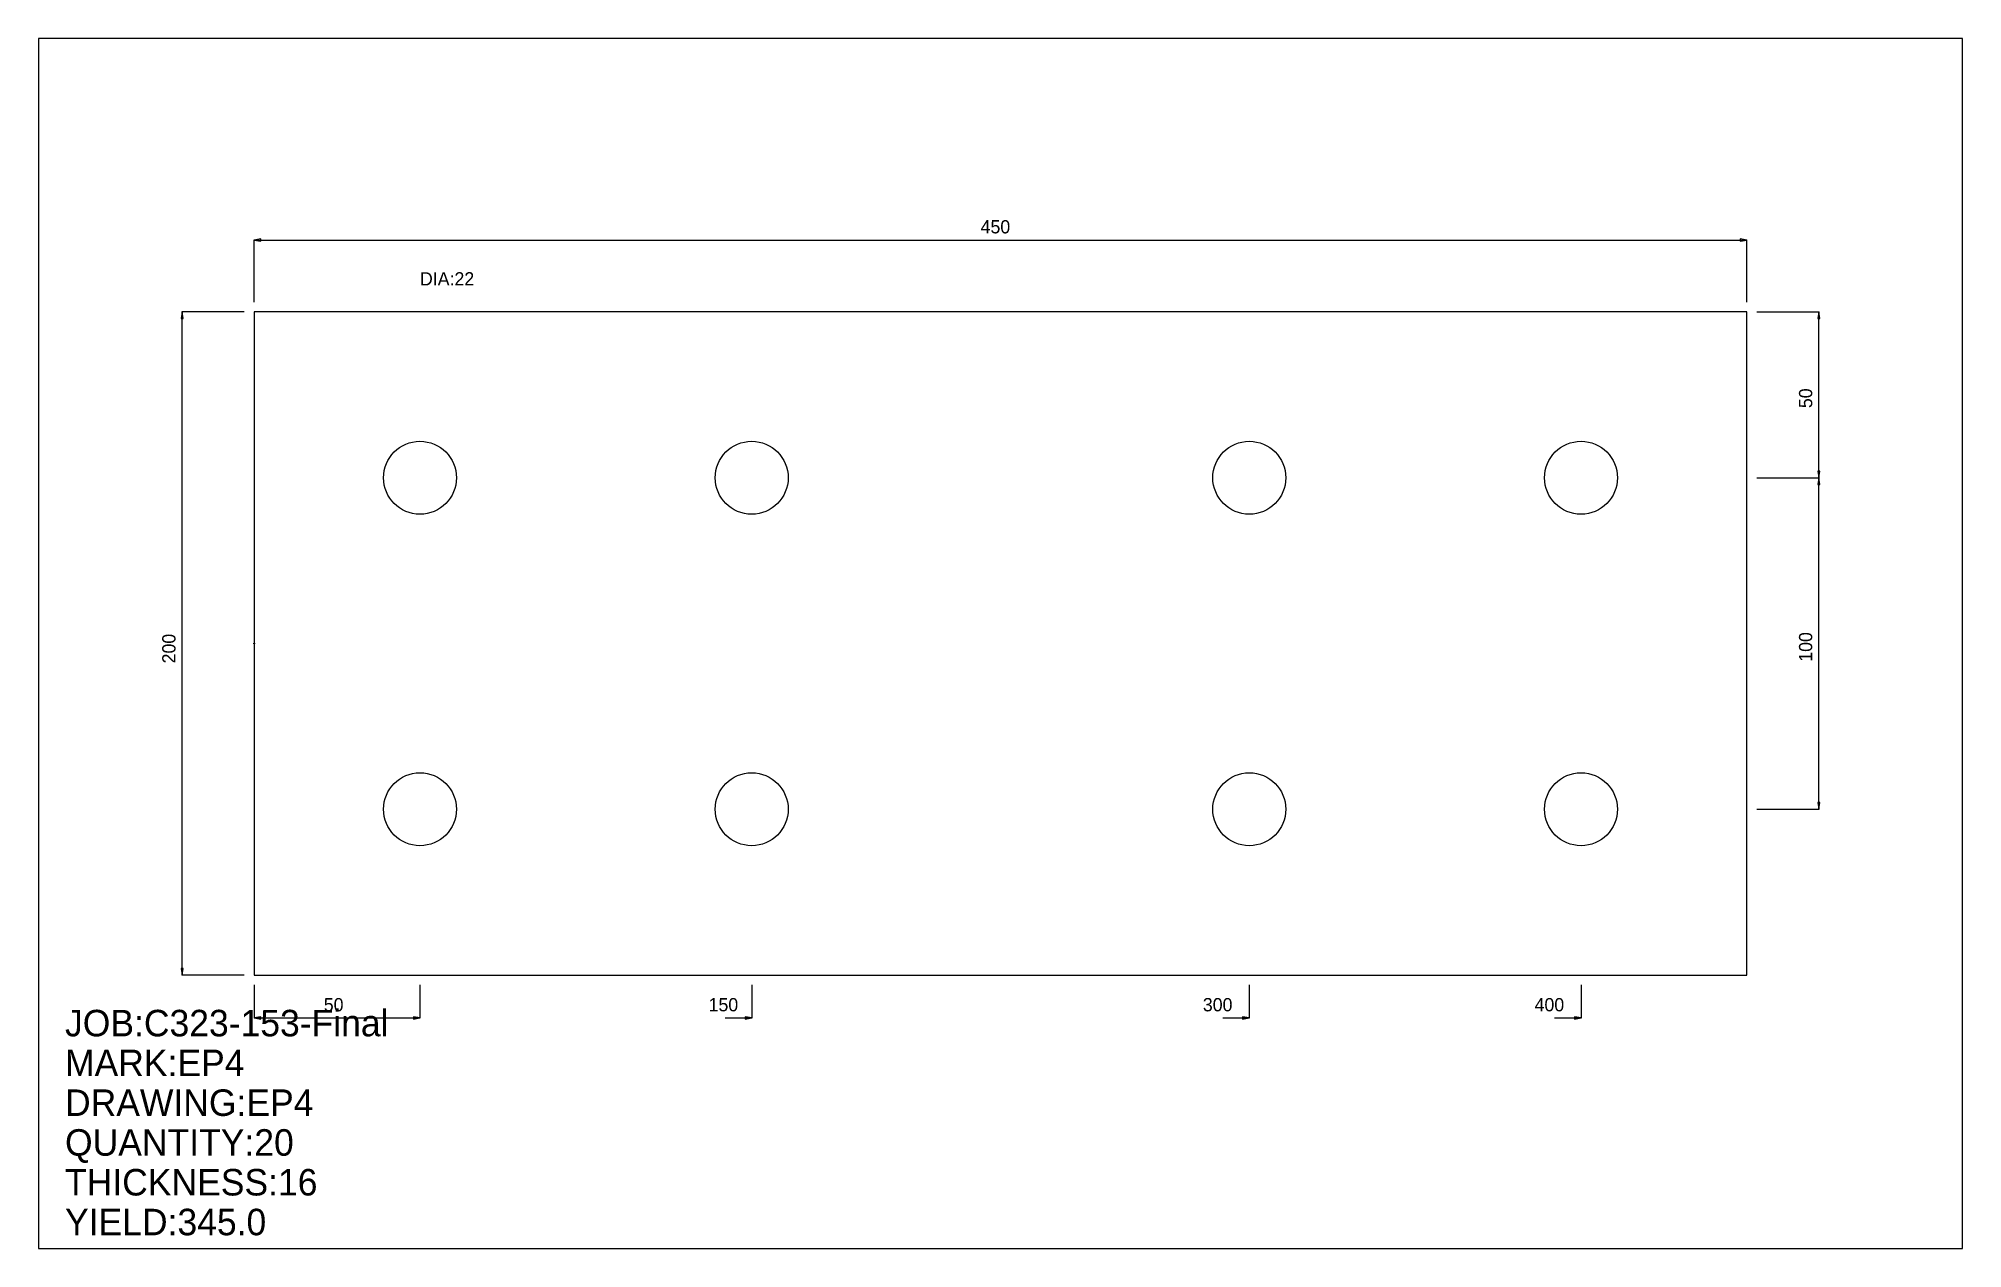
# Model space of a CAD drawing. Extents: x 0 to 580, y 0 to 365.
import ezdxf

# ---------------------------------------------------------------- set-up
doc = ezdxf.new("R2010")
doc.units = 0
doc.header["$LTSCALE"] = 0.125
for name, color, linetype in [('2', 7, 'CONTINUOUS'), ('3', 1, 'CONTINUOUS'), ('4', 1, 'CONTINUOUS'), ('5', 7, 'CONTINUOUS'), ('6', 4, 'CONTINUOUS')]:
    doc.layers.add(name, color=color, linetype=linetype)

# ---------------------------------------------------------------- blocks, each defined once
blk = doc.blocks.new('ARROW')
at = {"layer": '2', "linetype": 'CONTINUOUS'}
for p, q in [((0, 0), (-1, 0.166667)), ((-1, 0.166667), (-1, -0.166667)), ((-1, -0.166667), (0, 0))]:
    blk.add_line(p, q, dxfattribs=at)
blk = doc.blocks.new('PLATE')
at = {"layer": '3', "linetype": 'CONTINUOUS'}
for p, q in [((0, 0), (0, -200)), ((450.00101, 0), (0, 0)), ((450.00101, -200), (450.00101, 0)), ((0, -200), (450.00101, -200))]:
    blk.add_line(p, q, dxfattribs=at)
at = {"layer": '4', "linetype": 'CONTINUOUS'}
for centre in [(50, -50), (150, -50), (300, -50), (400, -50), (50, -150), (150, -150), (300, -150), (400, -150)]:
    blk.add_circle(centre, 11, dxfattribs=at)
at = {"layer": '5', "linetype": 'CONTINUOUS'}
for p, q in [((-0.1, -100), (0.1, -100)), ((0, -100.1), (0, -99.900002))]:
    blk.add_line(p, q, dxfattribs=at)
blk.add_circle((0, -100), 0.1, dxfattribs=at)
at = {"layer": '6', "linetype": 'CONTINUOUS'}
for p, q in [((0, 3.000007), (0, 21.750051)), ((0, 21.700052), (450.00101, 21.700052)), ((450.00101, 3.000007), (450.00101, 21.750051)), ((-2.999992, 0), (-21.750036, 0.000002)), ((-21.700052, -200), (-21.700037, 0.000002)), ((453.00101, 0), (471.75104, -0.000002)), ((471.70105, -50), (471.70105, -0.000002)), ((453.00101, -50), (471.75104, -50)), ((453.00101, -50), (471.75104, -50)), ((471.70105, -150), (471.70105, -50)), ((453.00101, -150), (471.75104, -150)), ((-3.000007, -200), (-21.750051, -200)), ((0, -203), (0, -213.00003)), ((50, -203), (50, -213.00003)), ((150, -203), (150, -213.00003)), ((300, -203), (300, -213.00003)), ((400, -203), (400, -213.00003)), ((0, -212.95003), (50, -212.95003)), ((141.99998, -212.95003), (150, -212.95003)), ((291.99997, -212.95003), (300, -212.95003)), ((391.99997, -212.95003), (400, -212.95003))]:
    blk.add_line(p, q, dxfattribs=at)
at = {"layer": '6', "xscale": 2.000005, "yscale": 2.000005, "zscale": 2.000005}
for p, rotation in [((0, 21.700052), 180), ((-21.700037, 0.000002), 90), ((471.70105, -0.000002), 90), ((471.70105, -50), 270), ((471.70105, -50), 90), ((471.70105, -150), 270), ((-21.700052, -200), 270), ((0, -212.95003), 180)]:
    blk.add_blockref('ARROW', p, dxfattribs=dict(at, rotation=rotation))
for p in [(450.00101, 21.700052), (50, -212.95003), (150, -212.95003), (300, -212.95003), (400, -212.95003)]:
    blk.add_blockref('ARROW', p, dxfattribs=at)
at = {"layer": '5'}
blk.add_text('ZERO', height=0.015, dxfattribs=at).set_placement((0, -100))
at = {"layer": '6'}
for s, p in [('450', (219.00049, 23.700056)), ('DIA:22', (50, 8.000018)), ('50', (20.99999, -210.95003)), ('150', (136.99997, -210.95003)), ('300', (285.99997, -210.95003)), ('400', (385.99997, -210.95003))]:
    blk.add_text(s, height=4, dxfattribs=at).set_placement(p)
for s, p in [('50', (469.70105, -29.00001)), ('200', (-23.70005, -106.00002)), ('100', (469.70105, -105.50001))]:
    blk.add_text(s, height=4, rotation=90, dxfattribs=at).set_placement(p)

msp = doc.modelspace()

# ---------------------------------------------------------------- linework, layer by layer
at = {"layer": '5', "linetype": 'CONTINUOUS'}
for p, q in [((580.00134, 365.00085), (0, 365.00085)), ((0, 365.00085), (0, 0)), ((580.00134, 0), (580.00134, 365.00085)), ((0, 0), (580.00134, 0))]:
    msp.add_line(p, q, dxfattribs=at)

# ---------------------------------------------------------------- block references
at = {"layer": '2'}
msp.add_blockref('PLATE', (65.000168, 282.50043), dxfattribs=at)

# ---------------------------------------------------------------- texts
at = {"layer": '5'}
for s, p in [('JOB:C323-153-Final', (8.000018, 64.000145)), ('MARK:EP4', (8.000018, 52.000118)), ('DRAWING:EP4', (8.000018, 40.000092)), ('QUANTITY:20', (8.000018, 28.000063)), ('THICKNESS:16', (8.000018, 16.000036)), ('YIELD:345.0', (8.000018, 4.000009))]:
    msp.add_text(s, height=8, dxfattribs=at).set_placement(p)

doc.saveas('drawing.dxf')
